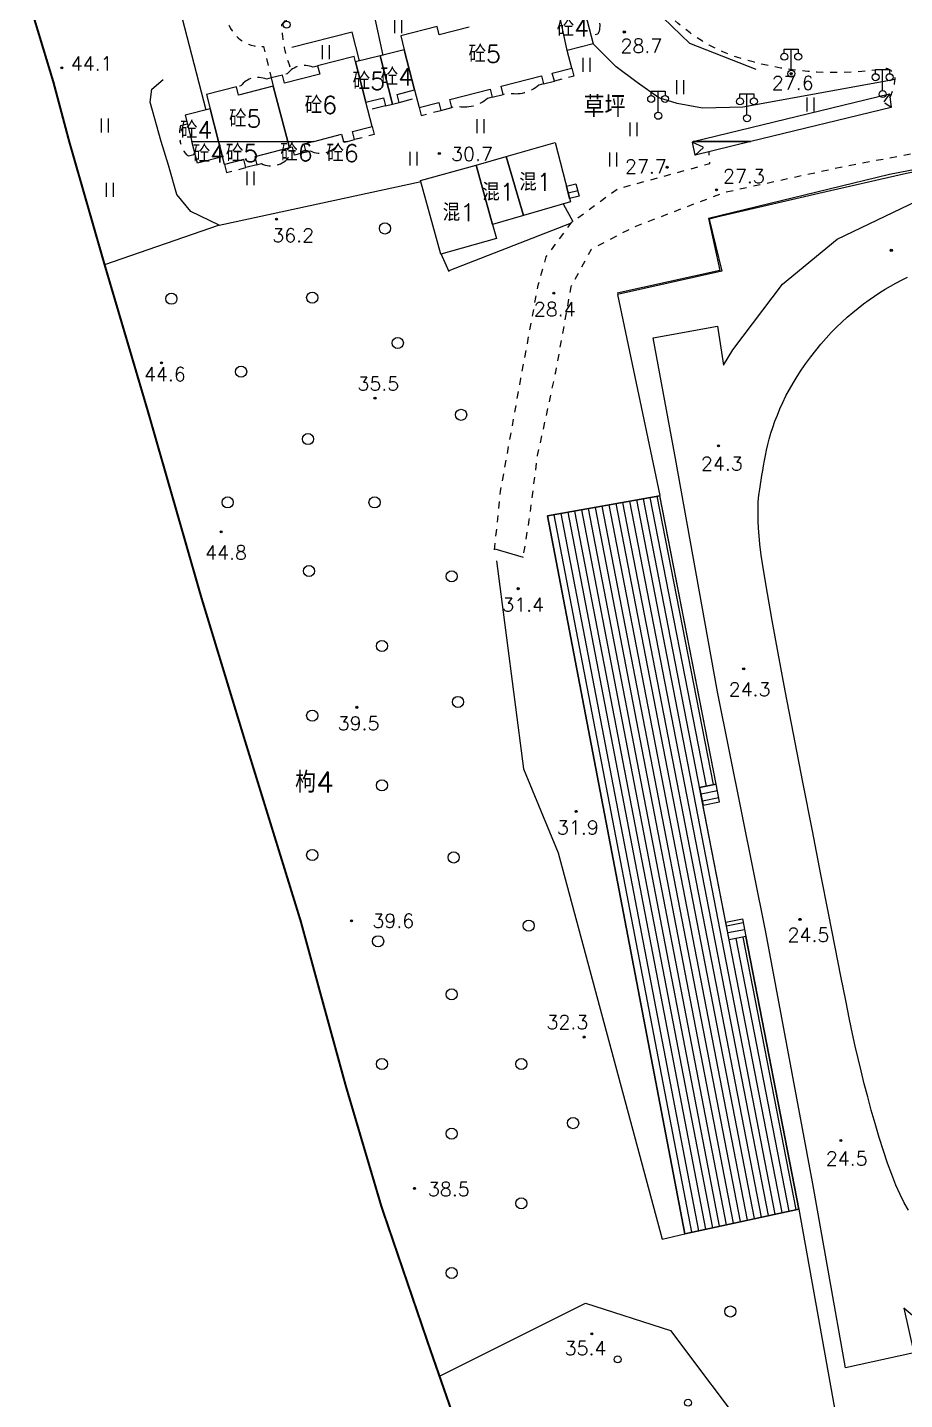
# Model space of a CAD drawing. Extents: x 115374 to 116875, y 149866 to 152432.
# Drawn here: x 115785.9 to 115911.7, y 150319.4 to 150516.4 of the extents above; entities that cross this region are included whole.
import ezdxf
from ezdxf.enums import TextEntityAlignment as Align

# ---------------------------------------------------------------- set-up
doc = ezdxf.new("R2010")
doc.units = 0
doc.header["$MEASUREMENT"] = 0
doc.header["$PDMODE"] = 32
doc.header["$PDSIZE"] = 0.3
doc.linetypes.add('X5', pattern=[3, 2, -1])
doc.linetypes.add('X6', pattern=[2, 1, -1])
doc.layers.get('0').update_dxf_attribs({"linetype": 'CONTINUOUS'})
for name, color, linetype in [('BOUND', 7, 'CONTINUOUS'), ('DLDW', 14, 'CONTINUOUS'), ('DLSS', 5, 'CONTINUOUS'), ('DMTZ', 5, 'CONTINUOUS'), ('GCD', 1, 'CONTINUOUS'), ('JMD', 6, 'CONTINUOUS'), ('YZH', 2, 'CONTINUOUS'), ('ZBTZ', 5, 'CONTINUOUS')]:
    doc.layers.add(name, color=color, linetype=linetype)
doc.styles.add('HZ', font='rs.shx', dxfattribs={"bigfont": 'hztxt.shx'})
doc.linetypes.add('X18', pattern='A,9.4,[169,symbolx.shx,S=1,R=-90,X=0,Y=-0.15],0.6', length=10)
doc.linetypes.add('X19', pattern='A,4.5,[145,symbolx.shx,S=1,R=0,X=0,Y=1],4.5,-0.5,[146,symbolx.shx,S=1,R=0,X=0,Y=0],-0.5', length=10)
doc.linetypes.add('X20', pattern='A,4.5,[145,symbolx.shx,S=1,R=0,X=0,Y=0],4.5,-0.5,[146,symbolx.shx,S=1,R=0,X=0,Y=0],-0.5', length=10)
doc.linetypes.add('X33', pattern='A,2,[150,symbolx.shx,S=1,R=0,X=0,Y=1],1e-11', length=2)
doc.linetypes.add('X35', pattern='A,2,[4,symbolt.shx,S=1,R=0,X=0,Y=0],2,[28,symbolt.shx,S=1,R=0,X=0,Y=0],1e-11', length=4)
doc.linetypes.add('X36', pattern='A,2,[4,symbolt.shx,S=1,R=180,X=0,Y=0],2,[28,symbolt.shx,S=1,R=180,X=0,Y=0],1e-11', length=4)
doc.linetypes.add('X4', pattern='A,0,-1e-09,[149,symbolx.shx,S=0.15,R=0,X=0,Y=0],-1.6', length=1.6)
doc.linetypes.add('X49', pattern='A,0,[5,symbolt.shx,S=1,R=0,X=0,Y=0],-10', length=10)

# ---------------------------------------------------------------- blocks, each defined once
blk = doc.blocks.new('GC121')
for p, q in [((-0.5, -0.64), (-0.5, 1.36)), ((-0.5, -0.64), (-0.5, 0.86)), ((0.5, -0.64), (0.5, 1.36))]:
    blk.add_line(p, q)
blk = doc.blocks.new('GC097')
for p, q in [((-1, 2.92), (-1, 3.52)), ((-1, 3.52), (1, 3.52)), ((0, 0.52), (0, 3.52)), ((1, 3.52), (1, 2.92))]:
    blk.add_line(p, q)
for centre in [(-1, 2.42), (1, 2.42), (0.01, 0)]:
    blk.add_circle(centre, 0.5)
blk = doc.blocks.new('GC122')
blk.add_circle((0, 0), 0.8)
blk = doc.blocks.new('GC159')
blk.add_circle((0.73, 0.68), 0.5)

msp = doc.modelspace()

# ---------------------------------------------------------------- linework, layer by layer
at = {"layer": 'BOUND', "linetype": 'Continuous', "flags": 128}
for points, elevation in [([(115863.62, 150491.83), (115863.18, 150493.57), (115864.54, 150493.93), (115865, 150492.17)], 32.1), ([(115880.16, 150343.23), (115896.53, 150346.78), (115888.91, 150385.88), (115886.53, 150385.42), (115882.28, 150407.3), (115884.65, 150407.76), (115876.58, 150449.15), (115860.45, 150446.26)], 30.97), ([(115885.15, 150405.2), (115884.65, 150407.76), (115882.28, 150407.3), (115882.79, 150404.74)], 30.97), ([(115888.41, 150388.44), (115888.91, 150385.88), (115886.53, 150385.42), (115886.04, 150387.97)], 30.97)]:
    msp.add_lwpolyline(points, close=True, dxfattribs=dict(at, elevation=elevation))
at = {"layer": 'DLDW', "linetype": 'Continuous', "flags": 128}
for points in [[(115915.3, 150329.39), (115911.59, 150332.54), (115913, 150326.15), (115903.2, 150323.99), (115898.51, 150350.4), (115891.76, 150386.51), (115884.85, 150421.03), (115878.73, 150455.04), (115875.64, 150471.81), (115884.85, 150473.5), (115885.69, 150467.92), (115885.69, 150467.92), (115887.03, 150470.12), (115894.17, 150479.53), (115902.03, 150485.98), (115915.78, 150492.58)], [(115912.23, 150346.61), (115911.64, 150347.67), (115911.04, 150348.87), (115910.45, 150350.22), (115909.85, 150351.71), (115909.25, 150353.35), (115908.65, 150355.13), (115908.05, 150357.05), (115907.47, 150359.03), (115906.91, 150360.97), (115906.39, 150362.88), (115905.89, 150364.75), (115905.43, 150366.59), (115905, 150368.4), (115904.59, 150370.16), (115904.22, 150371.9), (115903.8, 150373.96), (115903.24, 150376.73), (115902.55, 150380.2), (115901.73, 150384.36), (115900.77, 150389.23), (115899.67, 150394.8), (115898.45, 150401.08), (115897.09, 150408.05), (115895.74, 150414.99), (115894.56, 150421.17), (115893.54, 150426.58), (115892.69, 150431.24), (115892, 150435.12), (115891.48, 150438.25), (115891.12, 150440.61), (115890.92, 150442.21), (115890.82, 150443.39), (115890.75, 150444.5), (115890.7, 150445.52), (115890.67, 150446.47), (115890.67, 150447.35), (115890.7, 150448.14), (115890.75, 150448.86), (115890.82, 150449.51), (115890.91, 150450.12), (115891.01, 150450.75), (115891.11, 150451.41), (115891.22, 150452.08), (115891.33, 150452.77), (115891.45, 150453.47), (115891.58, 150454.2), (115891.71, 150454.94), (115891.87, 150455.71), (115892.05, 150456.49), (115892.26, 150457.3), (115892.51, 150458.12), (115892.79, 150458.97), (115893.09, 150459.84), (115893.44, 150460.72), (115893.81, 150461.63), (115894.22, 150462.55), (115894.66, 150463.48), (115895.16, 150464.4), (115895.69, 150465.33), (115896.26, 150466.27), (115896.87, 150467.2), (115897.53, 150468.14), (115898.23, 150469.09), (115898.95, 150470.01), (115899.68, 150470.9), (115900.42, 150471.75), (115901.17, 150472.57), (115901.92, 150473.34), (115902.69, 150474.08), (115903.46, 150474.79), (115904.24, 150475.45), (115905.03, 150476.08), (115905.81, 150476.68), (115906.59, 150477.26), (115907.36, 150477.8), (115908.14, 150478.32), (115908.9, 150478.8), (115909.67, 150479.26), (115910.43, 150479.69), (115911.23, 150480.1), (115912.09, 150480.51)]]:
    msp.add_lwpolyline(points, dxfattribs=at)
at = {"layer": 'DLSS', "linetype": 'X6', "flags": 128}
for points, elevation in [([(115815.86, 150529.28), (115817.35, 150523.34, 0.830205), (115819.73, 150513.62), (115820.82, 150509.12)], 33.4), ([(115909.57, 150506.31, 0.101918), (115910.31, 150508.88, 0.582832), (115908.15, 150510.33, -0.112885), (115887.63, 150512.09, -0.173062), (115874.3, 150522.69, -0.079845), (115871.63, 150529.06, 0.330933), (115869.5, 150529.84), (115856.27, 150527.1)], 27.55), ([(115828.55, 150519.01), (115825.24, 150518.22), (115823.08, 150517.67), (115822.32, 150516.76, 0.098104), (115823.7, 150510.28)], 29.61)]:
    msp.add_lwpolyline(points, format="xyb", dxfattribs=dict(at, elevation=elevation))
for points in [[(115922.37, 150500), (115903.28, 150496.45), (115885.8, 150492.66), (115872.83, 150487.71), (115866.71, 150484.51), (115863.8, 150479.12), (115861.61, 150466.89), (115858.99, 150454.95), (115857.8, 150445.7), (115856.92, 150440.31)], [(115852.86, 150441.37), (115853.73, 150449.81), (115856.64, 150465.97), (115859.12, 150479.37), (115860.29, 150483.45), (115863.93, 150488.4), (115870.49, 150493.2), (115883.74, 150496.84), (115883.64, 150498.55)]]:
    msp.add_lwpolyline(points, dxfattribs=at)
at = {"layer": 'DMTZ', "linetype": 'X35', "flags": 128}
for points, elevation in [([(115835.05, 150520.58), (115836.84, 150512.36)], 30.73), ([(115888.91, 150385.88), (115896.53, 150346.78)], 30.97), ([(115896.53, 150346.78), (115902.53, 150313.13)], 30.97)]:
    msp.add_lwpolyline(points, dxfattribs=dict(at, elevation=elevation))
at = {"layer": 'DMTZ', "linetype": 'X36', "flags": 128}
for points, elevation in [([(115833.48, 150511.57), (115832.43, 150515.67), (115823.78, 150513.47)], 43.23), ([(115884.65, 150407.76), (115876.59, 150449.17)], 30.97)]:
    msp.add_lwpolyline(points, dxfattribs=dict(at, elevation=elevation))
for points in [[(115805.06, 150500), (115803.47, 150505.66), (115803.7, 150507.52), (115805.34, 150508.92)], [(115813.35, 150487.98), (115809.31, 150489.93), (115807.3, 150492.37), (115806.11, 150496.61), (115805.06, 150500)]]:
    msp.add_lwpolyline(points, dxfattribs=at)
at = {"layer": 'DMTZ', "linetype": 'X35', "flags": 128}
msp.add_lwpolyline([(115938.14, 150500), (115927.96, 150498.53), (115911.96, 150495.41), (115899.36, 150492.53), (115884.73, 150489.12), (115883.63, 150488.83), (115885.45, 150481.39), (115870.48, 150478.05), (115876.59, 150449.17)], dxfattribs=at)
at = {"layer": 'DMTZ', "linetype": 'X33', "flags": 128}
for points in [[(115813.35, 150487.98), (115842.32, 150494.26)], [(115846.37, 150481.5), (115863.89, 150488.34)], [(115845.16, 150483.91), (115846.29, 150481.35)]]:
    msp.add_lwpolyline(points, dxfattribs=at)
at = {"layer": 'GCD', "linetype": 'Continuous'}
for p in [(115871.48, 150515.72, 28.68), (115895.42, 150509.74, 27.61), (115884.7, 150493.07, 27.3)]:
    msp.add_point(p, dxfattribs=at)
at = {"layer": 'GCD'}
for p in [(115790.78, 150510.57, 44.14), (115844.94, 150498.29, 30.65), (115877.63, 150496.3, 27.75), (115821.59, 150488.85, 36.22), (115909.78, 150484.38, 24.27), (115861.38, 150478.23, 28.39), (115805.09, 150468.23, 44.61), (115835.71, 150463.17, 35.52), (115884.99, 150456.33, 24.31), (115813.64, 150443.98, 44.78), (115856.26, 150435.82, 31.36), (115888.6, 150424.31, 24.35), (115833.11, 150418.79, 39.46), (115864.57, 150403.85, 31.9), (115832.34, 150388.13, 39.62), (115896.68, 150388.35, 24.48), (115865.73, 150371.46, 32.28), (115902.53, 150356.62, 24.48), (115841.38, 150349.74, 38.55), (115866.82, 150328.87, 35.4)]:
    msp.add_point(p, dxfattribs=at)
at = {"layer": 'JMD', "linetype": 'Continuous'}
for p, q in [((115909.5, 150506.83), (115908.69, 150505.7)), ((115909.5, 150506.83), (115908.69, 150505.7)), ((115909.78, 150504.89), (115908.85, 150505.48)), ((115909.78, 150504.89), (115908.85, 150505.48)), ((115881.24, 150499.91), (115882.73, 150499.23)), ((115881.63, 150498.06), (115882.82, 150499.13))]:
    msp.add_line(p, q, dxfattribs=at)
at = {"layer": 'JMD', "linetype": 'Continuous', "flags": 128}
for points in [[(115867, 150514.01), (115863.3, 150513.06), (115862.09, 150518.64), (115865.58, 150519.53)], [(115839.91, 150513.18), (115836.46, 150512.32), (115838.21, 150505.36), (115839.18, 150505.61), (115838.88, 150506.77), (115841.4, 150507.42)], [(115823.21, 150500), (115826.94, 150500), (115830.93, 150501.03), (115831.21, 150500), (115831.75, 150500), (115832.79, 150500.27), (115832.49, 150501.43), (115835.3, 150502.15), (115834.42, 150505.64), (115832.91, 150511.42), (115832.71, 150512.18), (115827.48, 150510.84), (115827.78, 150509.68), (115822.75, 150508.38), (115822.45, 150509.54), (115820.82, 150509.12), (115821.13, 150507.96)], [(115832.91, 150511.42), (115834.42, 150505.64), (115836.94, 150506.28), (115837.24, 150505.11), (115838.21, 150505.36), (115836.46, 150512.32)], [(115823.21, 150500), (115821.13, 150507.96), (115816.13, 150506.67), (115815.83, 150507.83), (115811.54, 150506.73), (115812.07, 150504.69), (115813.28, 150500)], [(115881.35, 150500), (115909.5, 150506.83), (115909.78, 150504.89), (115889.63, 150500)], [(115812.07, 150504.69), (115808.46, 150503.76), (115809.43, 150500), (115813.28, 150500)], [(115813.28, 150500), (115813.84, 150497.8), (115810.23, 150496.87), (115809.43, 150500)], [(115823.21, 150500), (115823.44, 150499.1), (115818.48, 150497.82), (115818.78, 150496.66), (115817.18, 150496.25), (115816.88, 150497.41), (115814.13, 150496.7), (115813.84, 150497.8), (115813.28, 150500), (115823.21, 150500)], [(115826.94, 150500), (115825.49, 150499.63), (115825.79, 150498.46), (115824.19, 150498.05), (115823.89, 150499.21), (115823.44, 150499.1), (115823.21, 150500)], [(115831.75, 150500), (115831.24, 150499.87), (115831.21, 150500)], [(115857.04, 150489.39), (115854.55, 150497.87), (115861.57, 150499.84), (115863.75, 150491.35)], [(115889.63, 150500), (115881.63, 150498.06), (115881.24, 150499.91), (115881.35, 150500), (115889.63, 150500)], [(115850.21, 150496.62), (115854.55, 150497.87), (115857.04, 150489.39), (115852.58, 150488.11)], [(115842.23, 150494.39), (115850.21, 150496.62), (115852.58, 150488.11), (115853.15, 150486.08), (115845.17, 150483.85)]]:
    msp.add_lwpolyline(points, close=True, dxfattribs=at)
msp.add_lwpolyline([(115849.23, 150516.4), (115844.94, 150515.3), (115844.63, 150516.51), (115839.4, 150515.17), (115839.91, 150513.18), (115841.4, 150507.42), (115842.04, 150504.9), (115844.85, 150505.62), (115845.15, 150504.46), (115846.75, 150504.87), (115846.45, 150506.03), (115852.22, 150507.52), (115852.52, 150506.36), (115854.11, 150506.77), (115853.81, 150507.93), (115859.58, 150509.42), (115859.89, 150508.26), (115861.44, 150508.66), (115861.14, 150509.82), (115863.95, 150510.54), (115863.3, 150513.06), (115862.09, 150518.64)], dxfattribs=at)
at = {"layer": 'YZH', "linetype": 'Continuous'}
for p, q in [((115863.43, 150492.61, 32.1), (115864.79, 150492.96, 32.1)), ((115890.15, 150345.4, 30.97), (115870.29, 150448.02, 30.97)), ((115891.15, 150345.61, 30.97), (115871.28, 150448.2, 30.97)), ((115892.14, 150345.83, 30.97), (115872.26, 150448.37, 30.97)), ((115893.14, 150346.05, 30.97), (115873.25, 150448.55, 30.97)), ((115894.14, 150346.26, 30.97), (115874.23, 150448.73, 30.97)), ((115883.27, 150407.49, 30.97), (115875.21, 150448.9, 30.97)), ((115884.26, 150407.71, 30.97), (115876.2, 150449.08, 30.97)), ((115881.16, 150343.45, 30.97), (115861.43, 150446.43, 30.97)), ((115882.16, 150343.67, 30.97), (115862.42, 150446.61, 30.97)), ((115883.16, 150343.88, 30.97), (115863.4, 150446.78, 30.97)), ((115884.16, 150344.1, 30.97), (115864.39, 150446.96, 30.97)), ((115885.15, 150344.32, 30.97), (115865.37, 150447.14, 30.97)), ((115886.15, 150344.53, 30.97), (115866.36, 150447.31, 30.97)), ((115887.15, 150344.75, 30.97), (115867.34, 150447.49, 30.97)), ((115888.15, 150344.97, 30.97), (115868.32, 150447.67, 30.97)), ((115889.15, 150345.18, 30.97), (115869.31, 150447.84, 30.97)), ((115884.84, 150406.78, 30.97), (115882.48, 150406.32, 30.97)), ((115885.03, 150405.79, 30.97), (115882.67, 150405.34, 30.97)), ((115888.53, 150387.84, 30.97), (115886.15, 150387.38, 30.97)), ((115888.72, 150386.86, 30.97), (115886.34, 150386.4, 30.97)), ((115895.14, 150346.48, 30.97), (115887.53, 150385.61, 30.97)), ((115896.14, 150346.7, 30.97), (115888.52, 150385.8, 30.97))]:
    msp.add_line(p, q, dxfattribs=at)
at = {"layer": 'YZH', "linetype": 'X19', "flags": 128}
msp.add_lwpolyline([(115804.94, 150529.72), (115811.43, 150504.53)], dxfattribs=at)
at = {"layer": 'YZH', "linetype": 'X18', "const_width": 0.3, "elevation": 43.74}
msp.add_lwpolyline([(115791.85, 150500), (115789.59, 150508.5), (115786.01, 150520.33)], dxfattribs=at)
at = {"layer": 'YZH', "linetype": 'X5', "flags": 128}
for points, elevation in [([(115865.88, 150518.38), (115866.83, 150518.63, -0.388592), (115867.67, 150515.41), (115866.7, 150515.16)], -54.41), ([(115820.82, 150509.12), (115820.15, 150508.94, 0.340947), (115816.47, 150508), (115815.83, 150507.83)], -66.91), ([(115827.49, 150510.83), (115826.81, 150510.66, 0.341131), (115823.13, 150509.72), (115822.45, 150509.54)], -66.91), ([(115859.89, 150508.26), (115859.2, 150508.08, -0.244218), (115854.79, 150506.94), (115854.11, 150506.77)], -66.91), ([(115852.52, 150506.36), (115851.84, 150506.18, -0.244218), (115847.43, 150505.05), (115846.75, 150504.87)], -66.91), ([(115808.78, 150502.5), (115807.82, 150502.25, 0.124562), (115807.78, 150500)], -66.91), ([(115825.79, 150498.46), (115826.46, 150498.64, 0.358514), (115830.52, 150499.68), (115831.24, 150499.87)], 29.61), ([(115818.78, 150496.66), (115819.41, 150496.82, 0.358514), (115823.46, 150497.87), (115824.19, 150498.05)], 29.61)]:
    msp.add_lwpolyline(points, format="xyb", dxfattribs=dict(at, elevation=elevation))
at = {"layer": 'YZH', "linetype": 'X20', "flags": 128}
for points, elevation in [([(115910.31, 150508.89), (115888.47, 150504.95), (115882.69, 150504.8), (115879.08, 150505.47), (115876.43, 150506.27), (115873.3, 150508.47), (115870.3, 150510.71), (115867, 150514.01)], -66.91), ([(115937.42, 150500), (115926.88, 150498.61), (115909.53, 150495.27), (115883.56, 150488.93), (115885.16, 150481.48), (115870.44, 150478.25)], 27.13)]:
    msp.add_lwpolyline(points, dxfattribs=dict(at, elevation=elevation))
at = {"layer": 'YZH', "linetype": 'X5', "flags": 128}
for points, elevation in [([(115863.95, 150510.54), (115864.25, 150509.38), (115861.44, 150508.66)], -66.91), ([(115837.24, 150505.11), (115834.71, 150504.47)], -54.41), ([(115839.18, 150505.61), (115841.69, 150506.26)], -66.91), ([(115842.04, 150504.9), (115842.34, 150503.74), (115845.15, 150504.46)], -66.91), ([(115835.3, 150502.15), (115835.6, 150500.99), (115832.79, 150500.27)], -54.41), ([(115814.13, 150496.7), (115814.42, 150495.54), (115817.18, 150496.25)], 29.61)]:
    msp.add_lwpolyline(points, dxfattribs=dict(at, elevation=elevation))
at = {"layer": 'YZH', "linetype": 'X18', "const_width": 0.3}
msp.add_lwpolyline([(115909.37, 150153.3), (115908.9, 150162.13), (115909.22, 150163.99), (115908.57, 150166.72), (115897.28, 150188.29), (115892.21, 150198.24), (115886.96, 150210.94), (115875.67, 150237.21), (115870.49, 150248.58), (115863.24, 150271.5), (115856.74, 150290.09), (115850.21, 150307.7), (115843.48, 150327.06), (115836.66, 150347.06), (115831.55, 150364.36), (115828.08, 150377.01), (115825.06, 150388.09), (115816.99, 150414.23), (115810.82, 150434.5), (115803.12, 150461.34), (115796.93, 150482.3), (115791.85, 150500)], dxfattribs=at)
at = {"layer": 'YZH', "linetype": 'X5', "flags": 128}
msp.add_lwpolyline([(115809.91, 150498.13), (115808.94, 150497.88, -0.143753), (115807.78, 150500, -0.43984)], format="xyb", dxfattribs=at)
at = {"layer": 'YZH', "linetype": 'Continuous', "flags": 128}
for points, elevation in [([(115863.62, 150491.83), (115863.18, 150493.57), (115864.54, 150493.93), (115865, 150492.17)], 32.1), ([(115896.53, 150346.78), (115880.16, 150343.23), (115860.45, 150446.26), (115876.58, 150449.15)], 30.97), ([(115885.15, 150405.2), (115884.65, 150407.76), (115882.28, 150407.3), (115882.79, 150404.74)], 30.97), ([(115884.65, 150407.76), (115882.28, 150407.3)], 30.97), ([(115888.41, 150388.44), (115888.91, 150385.88), (115886.53, 150385.42), (115886.04, 150387.97)], 30.97), ([(115888.91, 150385.88), (115886.53, 150385.42)], 30.97)]:
    msp.add_lwpolyline(points, dxfattribs=dict(at, elevation=elevation))
at = {"layer": 'ZBTZ', "linetype": 'X49', "elevation": 27.93, "flags": 128}
msp.add_lwpolyline([(115890.37, 150510.32), (115880.9, 150514.05), (115874.41, 150520.35), (115871.98, 150526.73)], dxfattribs=at)
at = {"layer": 'ZBTZ', "linetype": 'X4', "flags": 128}
for points in [[(115862.73, 150491.05), (115864.1, 150488.52)], [(115813.22, 150487.93), (115796.93, 150482.3)], [(115852.9, 150441.53), (115856.95, 150440.35)]]:
    msp.add_lwpolyline(points, dxfattribs=at)
for points, elevation in [([(115853.14, 150439.81), (115857, 150409.98), (115861.97, 150397.92), (115876.89, 150342.46), (115880.16, 150343.23)], 31), ([(115844.96, 150322.79), (115865.91, 150333.26), (115878.1, 150329.36), (115889.81, 150313.76), (115888.34, 150291.34)], 25.36)]:
    msp.add_lwpolyline(points, dxfattribs=dict(at, elevation=elevation))

# ---------------------------------------------------------------- block references
at = {"layer": 'DLDW', "linetype": 'Continuous'}
for p in [(115823.02, 150516.77), (115895.42, 150509.74, 27.61), (115908.53, 150506.81, -67.18), (115876.33, 150503.69, -66.58), (115889.06, 150503.34, -67.16)]:
    msp.add_blockref('GC097', p, dxfattribs=at)
at = {"layer": 'ZBTZ', "linetype": 'Continuous'}
for name, p in [('GC121', (115839.06, 150516.17)), ('GC121', (115828.67, 150512.45)), ('GC121', (115866.07, 150510.65)), ('GC121', (115879.53, 150507.45)), ('GC121', (115898.23, 150504.97)), ('GC121', (115796.98, 150501.94)), ('GC121', (115850.86, 150501.84)), ('GC121', (115872.84, 150501.39)), ('GC121', (115841.24, 150497.18)), ('GC121', (115869.9, 150497.06)), ('GC121', (115817.88, 150494.35)), ('GC121', (115797.69, 150492.71)), ('GC122', (115837.14, 150487.52)), ('GC122', (115806.51, 150477.43)), ('GC122', (115826.71, 150477.59)), ('GC122', (115838.98, 150471.08)), ('GC122', (115816.51, 150466.96)), ('GC122', (115848.07, 150460.77)), ('GC122', (115826.1, 150457.29)), ('GC122', (115814.58, 150448.2)), ('GC122', (115835.65, 150448.2)), ('GC122', (115826.25, 150438.35)), ('GC122', (115846.71, 150437.59)), ('GC122', (115836.71, 150427.59)), ('GC122', (115847.62, 150419.56)), ('GC122', (115826.71, 150417.59)), ('GC122', (115836.71, 150407.59)), ('GC122', (115826.71, 150397.59)), ('GC122', (115847, 150397.24)), ('GC122', (115857.77, 150387.44)), ('GC122', (115836.16, 150385.21)), ('GC122', (115846.71, 150377.59)), ('GC122', (115836.71, 150367.59)), ('GC122', (115856.71, 150367.59)), ('GC122', (115864.13, 150359.11)), ('GC122', (115846.71, 150357.59)), ('GC122', (115856.71, 150347.59)), ('GC122', (115846.71, 150337.59)), ('GC122', (115886.69, 150332.07)), ('GC159', (115869.8, 150324.51)), ('GC159', (115879.9, 150318.3))]:
    msp.add_blockref(name, p, dxfattribs=at)

# ---------------------------------------------------------------- texts
at = {"layer": 'GCD', "linetype": 'Continuous', "style": 'HZ'}
for s, p in [('28.7', (115870.93, 150512.75, 28.68)), ('27.6', (115892.64, 150507.4, 27.61)), ('27.3', (115885.63, 150494.04, 27.3)), ('36.2', (115820.98, 150485.53, 36.22)), ('35.5', (115833.19, 150464.24, 35.52))]:
    msp.add_text(s, height=2, dxfattribs=at).set_placement(p)
at = {"layer": 'GCD', "linetype": 'Continuous', "lineweight": -3, "style": 'HZ'}
msp.add_text('44.1', height=2, dxfattribs=at).set_placement((115792.07, 150510.18, 44.14))
at = {"layer": 'GCD', "style": 'HZ'}
for s, p in [('30.7', (115846.63, 150497.21, 30.65)), ('27.7', (115871.57, 150495.42, 27.75)), ('28.4', (115858.5, 150474.95, 28.39)), ('44.6', (115802.57, 150465.62, 44.61)), ('24.3', (115882.47, 150452.76, 24.31)), ('44.8', (115811.34, 150440, 44.78)), ('31.4', (115853.97, 150432.52, 31.36)), ('24.3', (115886.45, 150420.37, 24.35)), ('39.5', (115830.36, 150415.49, 39.46)), ('31.9', (115861.81, 150400.55, 31.9)), ('39.6', (115835.34, 150387.13, 39.62)), ('24.5', (115894.89, 150385.14, 24.48)), ('32.3', (115860.31, 150372.6, 32.28)), ('24.5', (115900.38, 150353.04, 24.48)), ('38.5', (115843.3, 150348.63, 38.55)), ('35.4', (115862.92, 150325.8, 35.4))]:
    msp.add_text(s, height=2, dxfattribs=at).set_placement(p)
at = {"layer": 'JMD', "linetype": 'Continuous', "style": 'HZ'}
for s, p in [('砼4', (115864.11, 150516.43)), ('砼5', (115851.46, 150512.7)), ('砼5', (115834.83, 150508.81)), ('砼4', (115838.85, 150509.41)), ('砼6', (115827.97, 150505.37)), ('砼4', (115810.08, 150501.79)), ('砼5', (115817.1, 150503.42)), ('砼4', (115811.89, 150498.38)), ('砼5', (115816.65, 150498.46)), ('砼6', (115824.45, 150498.56)), ('砼6', (115831.07, 150498.45)), ('混1', (115858.73, 150494.29)), ('混1', (115853.43, 150492.87)), ('混1', (115847.75, 150489.93))]:
    msp.add_text(s, height=2.5, dxfattribs=at).set_placement(p, align=Align.MIDDLE)
at = {"layer": 'ZBTZ', "linetype": 'Continuous', "style": 'HZ'}
for s, p in [('草坪', (115868.63, 150505.18)), ('枸4', (115827.04, 150408.2))]:
    msp.add_text(s, height=3, dxfattribs=at).set_placement(p, align=Align.MIDDLE)

doc.saveas('drawing.dxf')
